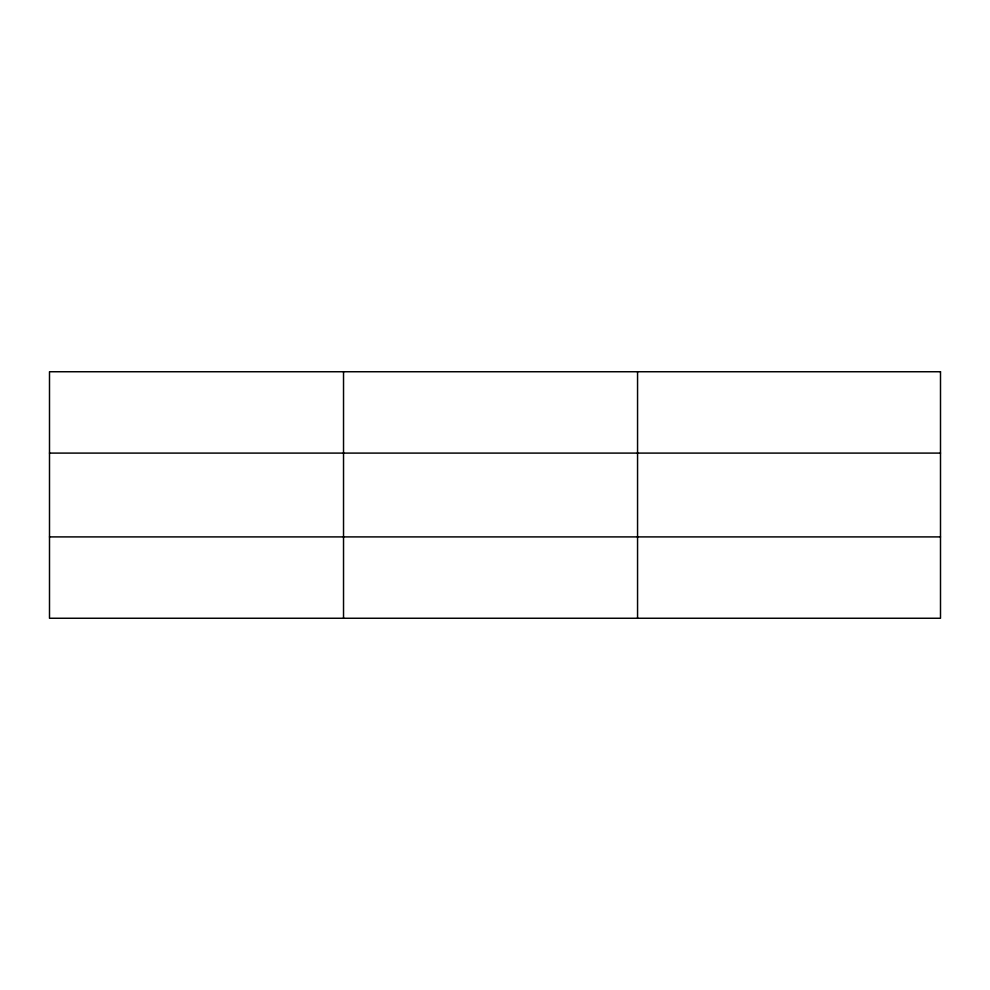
<?xml version="1.0" encoding="UTF-8"?>
<svg xmlns="http://www.w3.org/2000/svg" width="990" height="990" viewBox="0 0 990 990"><rect width="100%" height="100%" fill="white"/><g stroke="black" fill="none" stroke-linecap="round" stroke-linejoin="round"><path stroke-width="1.49" d="M343.53 618.255L343.53 371.745M637.56 618.255L637.56 371.745M49.5 453.098L940.5 453.098M49.5 536.902L940.5 536.902M940.5 371.745L940.5 618.255L49.5 618.255L49.5 371.745L940.5 371.745"/></g></svg>
